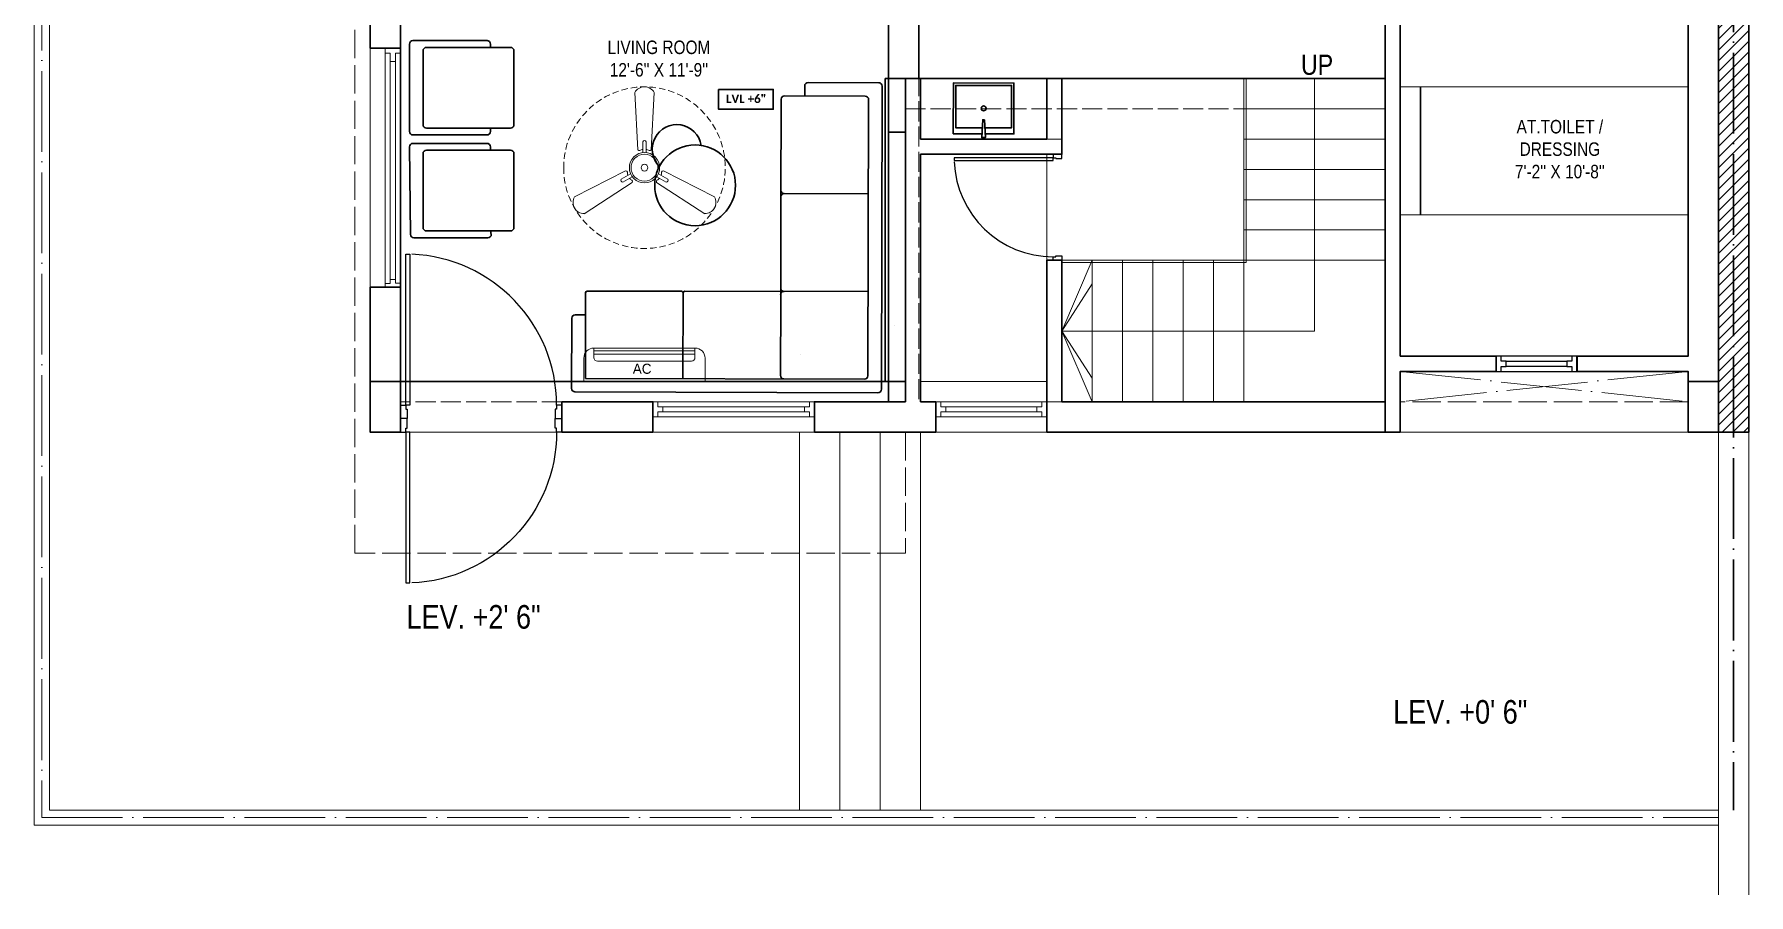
# Model space of a CAD drawing. Header units: millimetres. Extents: x 35877 to 3066687, y -650199 to -40525.
# Drawn here: x 147265 to 147774, y -179916 to -179661 of the extents above; entities that cross this region are included whole.
import ezdxf

# ---------------------------------------------------------------- set-up
doc = ezdxf.new("R2010")
doc.units = ezdxf.units.MM
doc.header["$MEASUREMENT"] = 0
for name, pattern in [('ACAD_ISO02W100', [15, 12, -3]), ('ACAD_ISO04W100', [30, 24, -3, 0, -3]), ('DASHED', [0.75, 0.5, -0.25])]:
    doc.linetypes.add(name, pattern=pattern)
for name, color, linetype in [('AR DOOR', 40, 'Continuous'), ('AR ELE-5', 134, 'Continuous'), ('GROUND FLOOR  ( Text )', 251, 'Continuous'), ('Labels and Texts', 8, 'Continuous')]:
    doc.layers.add(name, color=color, linetype=linetype)
for name, color, linetype, lineweight in [('COLUMN', 1, 'Continuous', 30), ('dim05', 1, 'Continuous', 13), ('el', 7, 'Continuous', 20), ('Electrical', 84, 'Continuous', 30), ('FIRST FLOOR ( TEXT )', 7, 'Continuous', 9), ('FUR', 250, 'Continuous', 0), ('FURNITURE', 32, 'Continuous', 9), ('furniture dimensions', 1, 'DASHED', 0), ('GROUND FLOOR', 7, 'Continuous', 9), ('GROUND FLOOR  ( HATCH )', 251, 'Continuous', 9), ('GROUND FLOOR  ( PLINE )', 251, 'Continuous', 30), ('GROUND FLOOR ( DW_RAIL )', 7, 'Continuous', 9), ('GROUND FLOOR ( STAIR )', 251, 'Continuous', 9), ('Labelling', 1, 'Continuous', 25), ('NAME PLATE', 7, 'Continuous', 25), ('Text', 7, 'Continuous', 15), ('X_PLOT', 1, 'Continuous', 9)]:
    doc.layers.add(name, color=color, linetype=linetype, lineweight=lineweight)
doc.layers.add('XX~SLAB ( PLINE )', color=251, linetype='Continuous', plot=False)
doc.styles.add('century g', font='GOTHIC.TTF')
doc.styles.add("Cn_BT_0'-0", font='swissc.ttf')
doc.styles.add('KATHA', font='swissc.ttf')
doc.styles.add('TEXT', font='eurr____.ttf')

# ---------------------------------------------------------------- blocks, each defined once
blk = doc.blocks.new('*U18')
for points in [[(0, 0), (0, 1120), (-30, 1120), (-30, 0)], [(40, 0), (0, 0), (0, -30), (-10, -30), (-10, -100), (40, -100)], [(-1160, 0), (-1120, 0), (-1120, -30), (-1110, -30), (-1110, -100), (-1160, -100)]]:
    blk.add_lwpolyline(points, close=True)
at = {"layer": 'AR ELE-5', "linetype": 'ByBlock', "ltscale": 15}
blk.add_arc((2, -1), 1122, 92.373, 179.9653, dxfattribs=at)
blk = doc.blocks.new('*U20')
for points in [[(0, 0), (0, 1120), (30, 1120), (30, 0)], [(-40, 0), (0, 0), (0, -30), (10, -30), (10, -100), (-40, -100)], [(1160, 0), (1120, 0), (1120, -30), (1110, -30), (1110, -100), (1160, -100)]]:
    blk.add_lwpolyline(points, close=True)
at = {"layer": 'AR ELE-5', "linetype": 'ByBlock', "ltscale": 15}
blk.add_arc((-2, -1), 1122, 0.0347, 87.627, dxfattribs=at)
blk = doc.blocks.new('fan')
at = {"layer": 'Electrical', "lineweight": 15, "ltscale": 20}
for p, q in [((3300835.29, -509900.78), (3300836.47, -509923.43)), ((3300841.81, -509923.43), (3300842.99, -509900.78)), ((3300838.47, -509924.57), (3300838.47, -509920.25)), ((3300839.81, -509920.28), (3300839.81, -509924.57)), ((3300831.66, -509931.77), (3300811.45, -509942.07)), ((3300815.3, -509948.74), (3300834.33, -509936.39)), ((3300829.93, -509935.08), (3300833.64, -509932.93)), ((3300834.31, -509934.09), (3300830.57, -509936.25)), ((3300843.95, -509936.39), (3300862.98, -509948.74)), ((3300847.68, -509936.23), (3300843.97, -509934.09)), ((3300844.64, -509932.93), (3300848.38, -509935.09)), ((3300866.83, -509942.07), (3300846.62, -509931.77))]:
    blk.add_line(p, q, dxfattribs=at)
at = {"layer": 'Electrical', "linetype": 'DASHED', "lineweight": 15, "ltscale": 5}
blk.add_circle((3300839.14, -509930.53), 32, dxfattribs=at)
at = {"layer": 'Electrical', "lineweight": 15, "ltscale": 20}
for centre, major_axis, start_param, end_param in [((3300839.14, -509902.94), (3.12, 3.12), -0.272136, 1.842967), ((3300839.14, -509930.53), (4.24, -4.24), 3.14161, 9.424795), ((3300837.1, -509923.08), (0.51, 0.51), 2.863014, 4.257784), ((3300839.14, -509926.42), (2.27, -2.27), 2.565057, 2.951308), ((3300839.13, -509920.5), (0.501, 0.501), -0.465536, 1.983618), ((3300839.14, -509926.42), (2.27, 2.27), 0.19032, 0.57657), ((3300841.18, -509923.08), (0.51, -0.51), 5.167028, 6.561799), ((3300839.14, -509930.53), (3.77, -3.77), 1.749190548672175e-05, 6.283202799085073), ((3300839.14, -509930.53), (0.943, 0.943), 1.570814, 7.853999), ((3300830.46, -509935.55), (0.501, -0.501), 3.199655, 5.648809), ((3300831.67, -509932.49), (0.51, -0.51), 0.978238, 2.373008), ((3300835.59, -509932.58), (2.27, -2.27), 3.855511, 4.241762), ((3300835.59, -509932.58), (2.27, -2.27), 4.659452, 5.045703), ((3300833.71, -509936.02), (0.51, 0.51), -1.325776, 0.068994), ((3300844.57, -509936.02), (0.51, -0.51), 3.072633, 4.467404), ((3300842.69, -509932.58), (2.27, 2.27), 4.37911, 4.765361), ((3300842.69, -509932.58), (2.27, 2.27), 5.183051, 5.569301), ((3300846.61, -509932.49), (0.51, -0.51), 2.339416, 3.734186), ((3300847.83, -509935.54), (0.501, 0.501), 3.723254, 6.172408), ((3300815.25, -509944.32), (3.12, -3.12), 3.393055, 5.508159), ((3300863.03, -509944.32), (3.12, -3.12), 5.48745, 7.602554)]:
    blk.add_ellipse(centre, major_axis=major_axis, ratio=1, start_param=start_param, end_param=end_param, dxfattribs=at)
blk = doc.blocks.new('ac paln')
at = {"layer": 'Electrical', "lineweight": 15}
for p, q in [((389238.69, -37646.36), (389238.69, -37610.34)), ((389238.69, -37610.34), (389245.67, -37610.34)), ((389244.81, -37642.35), (389244.81, -37614.35)), ((389245.81, -37613.35), (389248.68, -37613.35)), ((389246.82, -37643.35), (389246.82, -37613.35)), ((389247.82, -37643.35), (389247.82, -37613.35)), ((389248.68, -37613.35), (389248.68, -37643.35)), ((389248.68, -37643.35), (389248.68, -37613.35)), ((389245.81, -37643.35), (389248.68, -37643.35)), ((389248.68, -37643.35), (389248.68, -37643.35)), ((389245.67, -37646.36), (389238.69, -37646.36))]:
    blk.add_line(p, q, dxfattribs=at)
for centre, start, end in [((389245.67, -37613.35), 0, 90), ((389245.67, -37643.35), 270, 0)]:
    blk.add_arc(centre, 3.01, start, end, dxfattribs=at)
at = {"layer": 'Electrical', "lineweight": 15, "extrusion": (0, 0, -1)}
for centre, start_param, end_param in [((389245.81, -37614.35), -0.785398, 0.785398), ((389245.81, -37642.35), 3.926991, 5.497787)]:
    blk.add_ellipse(centre, major_axis=(-0.71, 0.71), ratio=1, start_param=start_param, end_param=end_param, dxfattribs=at)
at = {"layer": 'Text', "style": 'TEXT'}
blk.add_text('AC', height=3, rotation=270, dxfattribs=at).set_placement((389241.02, -37624.87))

msp = doc.modelspace()

# ---------------------------------------------------------------- hatches: boundary and pattern name
at = {"layer": 'GROUND FLOOR  ( HATCH )', "transparency": 33554687}
h = msp.add_hatch(dxfattribs=at)
h.set_pattern_fill('ANSI31', color=6, scale=18, style=0)
h.set_pattern_definition([(45, (31233.0665, -17159.7162), (-1.590990258, 1.590990258), [])])
h.paths.add_polyline_path([(147773.752, -179435.391), (147764.752, -179435.391), (147764.752, -179778.891), (147773.752, -179778.891)])

# ---------------------------------------------------------------- linework, layer by layer
at = {"layer": 'COLUMN', "transparency": 33554687, "elevation": -0.005}
for points in [[(147364.252, -179763.891), (147373.252, -179763.891), (147373.252, -179778.891), (147364.252, -179778.891)], [(147755.752, -179763.891), (147764.752, -179763.891), (147764.752, -179778.891), (147755.752, -179778.891)]]:
    msp.add_lwpolyline(points, close=True, dxfattribs=at)
at = {"layer": 'FUR', "transparency": 33554687}
msp.add_line((147520.121, -179747.202, -0.005), (147520.121, -179747.202, -0.005), dxfattribs=at)
msp.add_line((147520.121, -179747.202, -0.005), (147520.121, -179747.202, -0.005), dxfattribs=at)
at = {"layer": 'FUR', "color": 9, "lineweight": 30, "true_color": 0xc7c8ca, "transparency": 33554687}
msp.add_line((147492.157, -179755.749, -0.005), (147492.157, -179755.749, -0.005), dxfattribs=at)
at = {"layer": 'FURNITURE', "color": 9, "lineweight": 30, "true_color": 0xc7c8ca, "transparency": 33554687}
for p, q in [((147376.98, -179662.671, -0.005), (147398.98, -179662.671, -0.005)), ((147375.98, -179689.671, -0.005), (147375.98, -179663.671, -0.005)), ((147379.98, -179687.671, -0.005), (147379.98, -179665.671, -0.005)), ((147380.98, -179664.671, -0.005), (147405.98, -179664.671, -0.005)), ((147399.98, -179663.671, -0.005), (147399.98, -179664.671, -0.005)), ((147406.98, -179665.671, -0.005), (147406.98, -179687.671, -0.005)), ((147493.352, -179676.097, -0.005), (147493.344, -179679.097, -0.005)), ((147494.354, -179675.1, -0.005), (147515.354, -179675.154, -0.005)), ((147516.352, -179676.157, -0.005), (147516.117, -179766.202, -0.005)), ((147518.252, -179673.891, -0.005), (147517.252, -179673.891, -0.005)), ((147517.252, -179673.891, -0.005), (147517.252, -179763.891, -0.005)), ((147486.285, -179710.077, -0.005), (147486.355, -179680.077, -0.005)), ((147511.339, -179679.15, -0.005), (147487.357, -179679.079, -0.005)), ((147512.341, -179680.146, -0.005), (147512.127, -179762.191, -0.005)), ((147380.98, -179688.671, -0.005), (147383.98, -179688.671, -0.005)), ((147383.98, -179688.671, -0.005), (147405.98, -179688.671, -0.005)), ((147399.98, -179689.671, -0.005), (147399.98, -179688.671, -0.005)), ((147398.98, -179690.671, -0.005), (147376.98, -179690.671, -0.005)), ((147376.98, -179693.171, -0.005), (147398.98, -179693.171, -0.005)), ((147376.244, -179720.189, -0.005), (147375.98, -179694.171, -0.005)), ((147379.98, -179718.171, -0.005), (147379.98, -179696.171, -0.005)), ((147380.98, -179695.171, -0.005), (147405.98, -179695.171, -0.005)), ((147399.98, -179694.171, -0.005), (147399.98, -179695.171, -0.005)), ((147406.98, -179696.171, -0.005), (147406.98, -179718.171, -0.005)), ((147486.28, -179709.085, -0.005), (147486.21, -179739.065, -0.005)), ((147487.282, -179708.087, -0.005), (147512.269, -179708.154, -0.005)), ((147380.98, -179719.171, -0.005), (147383.98, -179719.171, -0.005)), ((147383.98, -179719.171, -0.005), (147405.98, -179719.171, -0.005)), ((147400.244, -179720.189, -0.005), (147399.98, -179719.171, -0.005)), ((147399.244, -179721.189, -0.005), (147377.244, -179721.189, -0.005)), ((147428.193, -179737.565, -0.005), (147428.193, -179762.967, -0.005)), ((147428.694, -179737.066, -0.005), (147456.763, -179737.086, -0.005)), ((147457.15, -179763.044, -0.005), (147457.219, -179737.58, -0.005)), ((147457.718, -179737.086, -0.005), (147512.189, -179737.125, -0.005)), ((147486.14, -179762.122, -0.005), (147486.21, -179739.065, -0.005)), ((147428.174, -179744.072, -0.005), (147425.174, -179744.065, -0.005)), ((147424.117, -179765.956, -0.005), (147424.171, -179745.062, -0.005)), ((147373.255, -179769.891, -0.005), (147373.252, -179763.908, -0.005)), ((147373.252, -179763.929, -0.005), (147518.252, -179763.929, -0.005)), ((147511.124, -179763.189, -0.005), (147428.193, -179762.967, -0.005)), ((147515.114, -179767.199, -0.005), (147425.114, -179766.959, -0.005))]:
    msp.add_line(p, q, dxfattribs=at)
at = {"layer": 'FURNITURE', "color": 9, "lineweight": 30, "true_color": 0xc7c8ca, "transparency": 33554687, "elevation": -0.005}
for points in [[(147546.005, -179690.35), (147537.494, -179690.336), (147537.503, -179675.242), (147555.503, -179675.262), (147555.494, -179690.356), (147546.982, -179690.351)], [(147546.093, -179688.55), (147538.216, -179688.536), (147538.223, -179675.962), (147554.782, -179675.982), (147554.775, -179688.556), (147546.897, -179688.55)]]:
    msp.add_lwpolyline(points, dxfattribs=at)
msp.add_lwpolyline([(147546.782, -179686.134), (147546.21, -179686.134), (147545.953, -179691.43), (147547.033, -179691.431)], close=True, dxfattribs=at)
at = {"layer": 'FURNITURE', "color": 9, "lineweight": 30, "true_color": 0xc7c8ca, "transparency": 33554687}
for centre, radius in [((147546.499, -179682.789, -0.005), 0.72), ((147460.787, -179705.623, 0.064), 12)]:
    msp.add_circle(centre, radius, dxfattribs=at)
for centre, radius, start, end in [((147376.98, -179663.671, -0.005), 1, 90, 180), ((147398.98, -179663.671, -0.005), 1, 0, 90), ((147380.98, -179665.671, -0.005), 1, 90, 180), ((147405.98, -179665.671, -0.005), 1, 0, 90), ((147494.352, -179676.1, -0.005), 1, 89.852, 179.852), ((147515.352, -179676.154, -0.005), 1, 359.852, 89.852), ((147487.355, -179680.079, -0.005), 1, 89.852, 179.852), ((147511.341, -179680.15, -0.005), 1, 0.148, 90.148), ((147380.98, -179687.671, -0.005), 1, 180, 270), ((147405.98, -179687.671, -0.005), 1, 270, 0), ((147455.378, -179694.911, 0.064), 7.313, 9.04978, 224.53227), ((147376.98, -179689.671, -0.005), 1, 180, 270), ((147376.98, -179694.171, -0.005), 1, 90, 180), ((147398.98, -179689.671, -0.005), 1, 270, 0), ((147398.98, -179694.171, -0.005), 1, 0, 90), ((147380.98, -179696.171, -0.005), 1, 90, 180), ((147405.98, -179696.171, -0.005), 1, 0, 90), ((147487.28, -179709.087, -0.005), 1, 89.852, 179.852), ((147487.285, -179707.087, -0.005), 1, 179.852, 269.852), ((147380.98, -179718.171, -0.005), 1, 180, 270), ((147405.98, -179718.171, -0.005), 1, 270, 0), ((147377.244, -179720.189, -0.005), 1, 180, 270), ((147399.244, -179720.189, -0.005), 1, 270, 0), ((147428.693, -179737.566, -0.005), 0.5, 89.852, 179.852), ((147456.719, -179737.584, -0.005), 0.5, 359.852, 89.852), ((147457.719, -179737.586, -0.005), 0.5, 89.852, 179.852), ((147487.205, -179738.107, -0.005), 1, 89.852, 179.852), ((147487.21, -179736.107, -0.005), 1, 179.852, 269.852), ((147425.171, -179745.065, -0.005), 1, 89.852, 179.852), ((147487.14, -179762.124, -0.005), 1, 179.852, 269.852), ((147487.14, -179762.124, -0.005), 1, 179.852, 269.852), ((147511.127, -179762.189, -0.005), 1, 269.852, 359.852), ((147425.117, -179765.959, -0.005), 1, 179.852, 269.852), ((147515.117, -179766.199, -0.005), 1, 269.852, 359.852)]:
    msp.add_arc(centre, radius, start, end, dxfattribs=at)
at = {"layer": 'furniture dimensions', "color": 6, "linetype": 'Continuous', "lineweight": 30, "transparency": 33554687}
for p, q in [((147373.252, -179763.929, -0.005), (147373.252, -179628.391, -0.005)), ((147518.252, -179628.391, -0.005), (147518.252, -179763.929, -0.005)), ((147518.252, -179763.929, -0.005), (147373.252, -179763.929, -0.005))]:
    msp.add_line(p, q, dxfattribs=at)
at = {"layer": 'furniture dimensions', "color": 6, "linetype": 'Continuous', "lineweight": 30, "transparency": 33554687, "elevation": -0.005}
for points in [[(147527.252, -179633.391), (147665.752, -179633.391), (147665.752, -179673.891), (147527.252, -179673.891)], [(147527.752, -179673.891), (147565.252, -179673.891), (147565.252, -179691.891), (147527.752, -179691.891)]]:
    msp.add_lwpolyline(points, close=True, dxfattribs=at)
at = {"layer": 'GROUND FLOOR', "transparency": 33554687}
for p, q in [((147764.752, -179395.342, -0.005), (147764.752, -179916.275, -0.005)), ((147773.752, -179395.342, -0.005), (147773.752, -179916.275, -0.005)), ((147264.502, -179428.641, -0.005), (147264.502, -179895.641, -0.005)), ((147269.002, -179433.141, -0.005), (147269.002, -179891.141, -0.005)), ((147665.752, -179624.391, -0.005), (147665.752, -179778.891, -0.005)), ((147373.252, -179628.891, -0.005), (147373.252, -179778.891, -0.005)), ((147373.252, -179628.891, -0.005), (147373.252, -179778.891, -0.005)), ((147755.752, -179628.891, -0.005), (147755.752, -179756.391, -0.005)), ((147670.252, -179633.391, -0.005), (147670.252, -179756.391, -0.005)), ((147364.252, -179664.891, -0.005), (147364.252, -179735.891, -0.005)), ((147373.252, -179664.891, -0.005), (147364.252, -179664.891, -0.005)), ((147565.252, -179691.891, -0.005), (147565.252, -179673.891, -0.005)), ((147569.752, -179696.391, -0.005), (147569.752, -179673.891, -0.005)), ((147670.252, -179676.391, -0.005), (147755.752, -179676.391, -0.005)), ((147565.252, -179778.891, -0.005), (147565.252, -179696.391, -0.005)), ((147670.252, -179714.391, -0.005), (147755.752, -179714.391, -0.005)), ((147569.752, -179769.891, -0.005), (147569.752, -179727.891, -0.005)), ((147373.252, -179735.891, -0.005), (147364.252, -179735.891, -0.005)), ((147701.752, -179756.391, -0.005), (147755.752, -179756.391, -0.005)), ((147722.752, -179756.391, -0.005), (147722.752, -179760.891, -0.005)), ((147670.252, -179760.891, -0.005), (147670.252, -179778.891, -0.005)), ((147701.752, -179760.891, -0.005), (147755.752, -179760.891, -0.005)), ((147755.752, -179760.891, -0.005), (147755.752, -179778.891, -0.005)), ((147523.252, -179769.891, -0.005), (147421.252, -179769.891, -0.005)), ((147421.252, -179769.891, -0.005), (147421.252, -179778.891, -0.005)), ((147665.752, -179769.891, -0.005), (147532.252, -179769.891, -0.005)), ((147764.752, -179778.891, -0.005), (147364.252, -179778.891, -0.005)), ((147491.752, -179778.891, -0.005), (147491.752, -179891.141, -0.005)), ((147503.752, -179778.891, -0.005), (147503.752, -179891.141, -0.005)), ((147515.752, -179778.891, -0.005), (147515.752, -179891.141, -0.005)), ((147527.752, -179778.891, -0.005), (147527.752, -179891.141, -0.005)), ((147269.002, -179891.141, -0.005), (147764.752, -179891.141, -0.005)), ((147264.502, -179895.641, -0.005), (147764.752, -179895.641, -0.005))]:
    msp.add_line(p, q, dxfattribs=at)
at = {"layer": 'GROUND FLOOR', "color": 1, "linetype": 'ACAD_ISO04W100', "transparency": 33554687}
for p, q in [((147769.252, -179395.342, -0.005), (147769.252, -179778.891, -0.005)), ((147670.252, -179760.891, -0.005), (147755.752, -179769.891, -0.005)), ((147755.752, -179760.891, -0.005), (147670.252, -179769.891, -0.005))]:
    msp.add_line(p, q, dxfattribs=at)
at = {"layer": 'GROUND FLOOR', "color": 5, "transparency": 33554687}
msp.add_line((147569.752, -179696.391, -0.005), (147527.752, -179696.391, -0.005), dxfattribs=at)
at = {"layer": 'GROUND FLOOR', "linetype": 'ACAD_ISO02W100', "ltscale": 0.7, "transparency": 33554687}
msp.add_line((147755.752, -179769.891, -0.005), (147670.252, -179769.891, -0.005), dxfattribs=at)
at = {"layer": 'GROUND FLOOR', "color": 1, "linetype": 'ACAD_ISO04W100', "transparency": 33554687, "elevation": -0.005}
msp.add_lwpolyline([(147764.752, -179430.891), (147266.752, -179430.891), (147266.752, -179893.391), (147764.752, -179893.391)], dxfattribs=at)
at = {"layer": 'GROUND FLOOR', "color": 6, "lineweight": 30, "transparency": 33554687, "elevation": -0.005}
msp.add_lwpolyline([(147773.752, -179435.391), (147764.752, -179435.391), (147764.752, -179778.891), (147773.752, -179778.891)], close=True, dxfattribs=at)
at = {"layer": 'GROUND FLOOR', "color": 1, "linetype": 'ACAD_ISO02W100', "ltscale": 0.7, "transparency": 33554687, "elevation": -0.005}
msp.add_lwpolyline([(147523.252, -179778.891), (147523.252, -179814.891), (147359.752, -179814.891), (147359.752, -179462.391), (147364.252, -179462.391)], dxfattribs=at)
at = {"layer": 'GROUND FLOOR', "transparency": 33554687, "elevation": -0.005}
msp.add_lwpolyline([(147623.752, -179673.891), (147623.752, -179727.891), (147569.752, -179727.891)], dxfattribs=at)
at = {"layer": 'GROUND FLOOR  ( PLINE )', "lineweight": 0, "transparency": 33554687}
msp.add_line((147565.252, -179763.891, -0.005), (147527.752, -179763.891, -0.005), dxfattribs=at)
at = {"layer": 'GROUND FLOOR  ( PLINE )', "transparency": 33554687, "elevation": -0.005}
for points in [[(147764.752, -179486.391), (147719.752, -179486.391), (147719.752, -179495.391), (147760.252, -179495.391), (147760.252, -179624.391), (147724.256, -179624.389), (147724.256, -179628.889), (147755.752, -179628.891), (147755.752, -179756.391), (147722.752, -179756.391), (147722.752, -179760.891), (147755.752, -179760.891), (147755.752, -179778.891), (147764.752, -179778.891)], [(147373.252, -179628.891), (147406.196, -179628.891), (147406.196, -179624.391), (147373.252, -179624.391), (147373.252, -179613.891), (147364.252, -179613.891), (147364.252, -179664.891), (147373.252, -179664.891)], [(147665.752, -179769.891), (147569.752, -179769.891), (147569.752, -179727.891), (147565.252, -179727.891), (147565.252, -179778.891), (147665.752, -179778.891)], [(147373.252, -179735.891), (147364.252, -179735.891), (147364.252, -179778.891), (147373.252, -179778.891)], [(147421.252, -179769.891), (147448.252, -179769.891), (147448.252, -179778.891), (147421.252, -179778.891)]]:
    msp.add_lwpolyline(points, close=True, dxfattribs=at)
for points in [[(147670.252, -179756.391), (147698.747, -179756.391), (147698.747, -179760.891), (147670.252, -179760.891), (147670.252, -179778.891), (147665.752, -179778.891), (147665.752, -179624.391), (147694.252, -179624.391), (147694.252, -179628.891), (147680.752, -179628.891)], [(147670.252, -179633.391), (147670.252, -179756.391)], [(147527.752, -179769.891), (147527.752, -179696.391), (147569.752, -179696.391), (147569.752, -179673.891), (147565.252, -179673.891), (147565.252, -179691.891), (147527.752, -179691.891), (147527.752, -179673.891), (147523.252, -179673.891), (147523.252, -179769.891), (147496.252, -179769.891), (147496.252, -179778.891), (147527.752, -179778.891)], [(147676.252, -179676.391), (147676.252, -179714.391)], [(147527.752, -179778.891), (147527.752, -179778.891), (147532.252, -179778.891), (147532.252, -179769.891), (147527.752, -179769.891)]]:
    msp.add_lwpolyline(points, dxfattribs=at)
at = {"layer": 'GROUND FLOOR ( DW_RAIL )', "transparency": 33554687, "elevation": -0.005}
for points in [[(147373.252, -179735.891), (147373.252, -179734.693), (147371.752, -179734.693), (147371.752, -179733.627), (147370.252, -179733.627), (147370.252, -179668.891), (147371.752, -179668.891), (147371.752, -179666.391), (147373.252, -179666.391), (147373.252, -179664.891), (147368.752, -179664.891), (147368.752, -179666.391), (147370.252, -179666.391), (147370.252, -179668.891), (147371.752, -179668.891), (147371.752, -179733.627), (147370.252, -179733.627), (147370.252, -179734.762), (147368.752, -179734.762), (147368.752, -179735.891), (147373.252, -179735.891), (147373.252, -179664.891), (147368.752, -179664.891), (147368.752, -179735.891)], [(147448.252, -179769.891), (147496.252, -179769.891), (147496.252, -179778.891), (147448.252, -179778.891)], [(147496.252, -179769.891), (147494.752, -179769.891), (147494.752, -179771.391), (147493.252, -179771.391), (147493.252, -179772.891), (147451.252, -179772.891), (147451.252, -179771.391), (147449.752, -179771.391), (147449.752, -179769.891), (147448.252, -179769.891), (147448.252, -179774.391), (147449.752, -179774.391), (147449.752, -179772.891), (147451.252, -179772.891), (147451.252, -179771.391), (147493.252, -179771.391), (147493.252, -179772.891), (147494.752, -179772.891), (147494.752, -179774.391), (147496.252, -179774.391), (147496.252, -179769.891), (147448.252, -179769.891), (147448.252, -179774.391), (147496.252, -179774.391)], [(147565.252, -179769.891), (147563.752, -179769.891), (147563.752, -179771.391), (147562.252, -179771.391), (147562.252, -179772.891), (147535.252, -179772.891), (147535.252, -179771.391), (147533.752, -179771.391), (147533.752, -179769.891), (147532.252, -179769.891), (147532.252, -179774.391), (147533.752, -179774.391), (147533.752, -179772.891), (147535.252, -179772.891), (147535.252, -179771.391), (147562.252, -179771.391), (147562.252, -179772.891), (147563.752, -179772.891), (147563.752, -179774.391), (147565.252, -179774.391), (147565.252, -179769.891), (147532.252, -179769.891), (147532.252, -179774.391), (147565.252, -179774.391)]]:
    msp.add_lwpolyline(points, close=True, dxfattribs=at)
at = {"layer": 'GROUND FLOOR ( STAIR )', "transparency": 33554687}
for p, q in [((147665.752, -179673.891, -0.005), (147623.752, -179673.891, -0.005)), ((147623.752, -179673.891, -0.005), (147623.752, -179769.891, -0.005)), ((147665.752, -179682.891, -0.005), (147623.752, -179682.891, -0.005)), ((147665.752, -179691.891, -0.005), (147623.752, -179691.891, -0.005)), ((147665.752, -179700.891, -0.005), (147623.752, -179700.891, -0.005)), ((147665.752, -179709.891, -0.005), (147623.752, -179709.891, -0.005)), ((147665.752, -179718.891, -0.005), (147623.752, -179718.891, -0.005)), ((147665.752, -179727.891, -0.005), (147569.752, -179727.891, -0.005)), ((147578.752, -179727.891, -0.005), (147578.752, -179769.891, -0.005)), ((147587.752, -179727.891, -0.005), (147587.752, -179769.891, -0.005)), ((147596.752, -179727.891, -0.005), (147596.752, -179769.891, -0.005)), ((147605.752, -179727.891, -0.005), (147605.752, -179769.891, -0.005)), ((147614.752, -179727.891, -0.005), (147614.752, -179769.891, -0.005))]:
    msp.add_line(p, q, dxfattribs=at)
at = {"layer": 'GROUND FLOOR ( STAIR )', "color": 5, "linetype": 'ACAD_ISO02W100', "ltscale": 0.7, "transparency": 33554687}
msp.add_line((147569.752, -179691.891, -0.005), (147527.752, -179691.891, -0.005), dxfattribs=at)
at = {"layer": 'GROUND FLOOR ( STAIR )', "transparency": 33554687, "elevation": -0.005}
msp.add_lwpolyline([(147569.752, -179748.891), (147578.752, -179727.891), (147578.752, -179734.891), (147569.752, -179748.891), (147578.752, -179769.891), (147578.752, -179762.891), (147569.752, -179748.891), (147644.752, -179748.891), (147644.752, -179673.891)], dxfattribs=at)
msp.add_lwpolyline([(147569.752, -179727.891), (147623.752, -179727.891), (147623.752, -179673.891), (147624.452, -179673.891), (147624.452, -179728.591), (147569.752, -179728.591)], close=True, dxfattribs=at)
at = {"layer": 'Labelling', "color": 251, "linetype": 'ACAD_ISO02W100', "lineweight": 0, "ltscale": 0.5, "true_color": 0x636466, "transparency": 33554687}
for p, q in [((147518.252, -179769.14, -0.005), (147518.252, -179495.391, -0.005)), ((147527.252, -179769.14, -0.005), (147527.252, -179495.391, -0.005)), ((147527.752, -179673.891, -0.005), (147665.752, -179673.891, -0.005)), ((147523.252, -179682.891, -0.005), (147665.752, -179682.891, -0.005)), ((147421.252, -179769.891, -0.005), (147373.252, -179769.891, -0.005))]:
    msp.add_line(p, q, dxfattribs=at)
at = {"layer": 'Labelling', "lineweight": 30, "ltscale": 10, "transparency": 33554687, "elevation": -0.005}
for points in [[(147518.252, -179673.891), (147523.252, -179673.891), (147523.252, -179689.891), (147518.252, -179689.891)], [(147518.252, -179763.891), (147523.252, -179763.891), (147523.252, -179769.891), (147518.252, -179769.891)]]:
    msp.add_lwpolyline(points, close=True, dxfattribs=at)
at = {"layer": 'Labels and Texts', "color": 1, "lineweight": 30, "ltscale": 0.3, "transparency": 33554687}
msp.add_lwpolyline([(147467.762, -179677.138), (147484.008, -179677.138), (147484.008, -179683.032), (147467.762, -179683.032)], close=True, dxfattribs=at)
at = {"layer": 'X_PLOT', "linetype": 'ACAD_ISO04W100', "lineweight": 30, "transparency": 33554687}
msp.add_line((147769.252, -179395.342, -0.005), (147769.252, -179891.141, -0.005), dxfattribs=at)
at = {"layer": 'XX~SLAB ( PLINE )', "transparency": 33554687, "elevation": -0.005}
msp.add_lwpolyline([(147722.747, -179756.391), (147721.247, -179756.391), (147721.247, -179757.891), (147719.747, -179757.891), (147719.747, -179759.391), (147701.747, -179759.391), (147701.747, -179757.891), (147700.247, -179757.891), (147700.247, -179756.391), (147698.747, -179756.391), (147698.747, -179760.891), (147700.247, -179760.891), (147700.247, -179759.391), (147701.747, -179759.391), (147701.747, -179757.891), (147719.747, -179757.891), (147719.747, -179759.391), (147721.247, -179759.391), (147721.247, -179760.891), (147722.747, -179760.891), (147722.747, -179756.391), (147698.747, -179756.391), (147698.747, -179760.891), (147722.747, -179760.891)], close=True, dxfattribs=at)

# ---------------------------------------------------------------- block references
at = {"layer": 'AR DOOR', "linetype": 'ByBlock', "lineweight": -2, "transparency": 33554687, "extrusion": (0, 0, -1)}
for name, p, xscale, yscale, zscale, rotation in [('*U18', (-147567.127, -179697.441, 0.005), -0.02624999999989069, 0.02624999999989069, -0.02624999999989069, 270), ('*U20', (-147374.852, -179778.891, 0.005), 0.04000000000002399, 0.04000000000002399, -0.04000000000002399, 180)]:
    msp.add_blockref(name, p, dxfattribs=dict(at, xscale=xscale, yscale=yscale, zscale=zscale, rotation=rotation))
at = {"layer": 'AR DOOR', "linetype": 'ByBlock', "lineweight": -2, "transparency": 33554687, "extrusion": (0, 0, -1), "xscale": -0.04000000000002399, "yscale": 0.04000000000002399, "zscale": -0.04000000000002399}
msp.add_blockref('*U20', (-147374.852, -179770.891, 0.005), dxfattribs=at)
at = {"layer": 'dim05', "color": 1, "lineweight": 35, "transparency": 33554687, "xscale": -0.7500069902881101, "yscale": 0.7500069902881101, "zscale": 0.7500069902881101}
msp.add_blockref('fan', (2623098.181, 202751.07, -0.005), dxfattribs=at)
at = {"layer": 'el', "color": 18, "true_color": 0x000000, "transparency": 33554687, "rotation": 90}
msp.add_blockref('ac paln', (109817.402, -569002.617, -0.005), dxfattribs=at)

# ---------------------------------------------------------------- texts
at = {"layer": 'FIRST FLOOR ( TEXT )', "transparency": 33554687, "char_height": 4, "attachment_point": 5, "style": 'KATHA'}
for s, insert in [("LIVING ROOM\\P12'-6'' X 11'-9''", (147450.052, -179668.013, -0.005)), ("AT.TOILET /\\PDRESSING\\P7'-2'' X 10'-8''", (147717.659, -179694.907, -0.005))]:
    msp.add_mtext(s, dxfattribs=dict(at, insert=insert))
at = {"layer": 'GROUND FLOOR  ( Text )', "transparency": 33554687, "insert": (147645.541, -179669.865, -0.005), "char_height": 6, "attachment_point": 5, "style": "Cn_BT_0'-0"}
msp.add_mtext('UP', dxfattribs=at)
at = {"layer": 'GROUND FLOOR  ( Text )', "color": 1, "transparency": 33554687, "char_height": 7, "attachment_point": 5, "style": "Cn_BT_0'-0"}
for s, insert in [('LEV. +2\' 6"', (147394.996, -179833.822, -0.005)), ('LEV. +0\' 6"', (147688.083, -179862.03, -0.005))]:
    msp.add_mtext(s, dxfattribs=dict(at, insert=insert))
at = {"layer": 'NAME PLATE', "color": 251, "true_color": 0x636466, "transparency": 33554687, "insert": (147475.965, -179679.95), "char_height": 2.5, "attachment_point": 5, "style": 'century g'}
msp.add_mtext_dynamic_manual_height_columns('{\\fCalibri|b1|i0|c0|p34;\\C256;\\c0;LVL +6"}', width=51.71911, gutter_width=1, heights=[0], dxfattribs=at)

doc.saveas('drawing.dxf')
